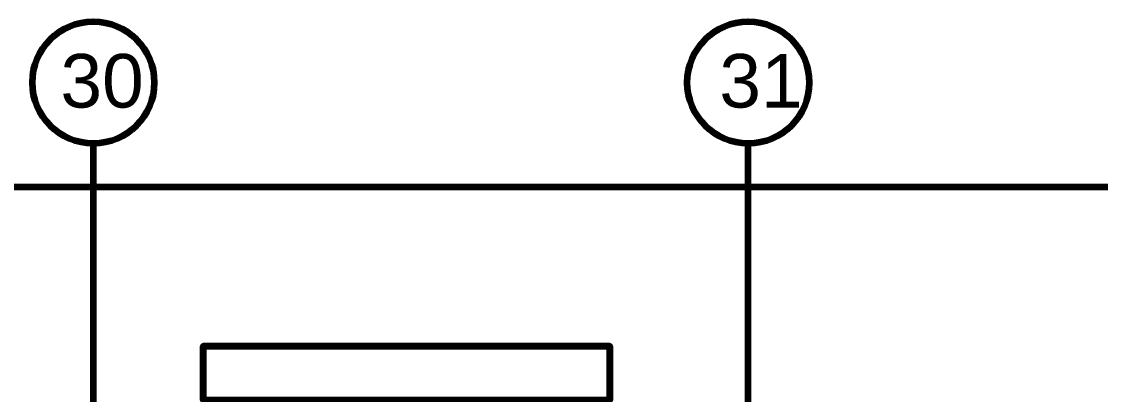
# Model space of a CAD drawing. Extents: x 0 to 1153, y 0 to 816.
# Drawn here: x 627.4 to 704.6, y 699.4 to 726.1 of the extents above; entities that cross this region are included whole.
import ezdxf

# ---------------------------------------------------------------- set-up
doc = ezdxf.new("R2010")
doc.units = 0
doc.header["$MEASUREMENT"] = 0
doc.layers.add('Arch', color=7, linetype='Continuous')
doc.styles.add('p2c-2', font='arial.ttf')

msp = doc.modelspace()

# ---------------------------------------------------------------- linework, layer by layer
at = {"layer": 'Arch', "color": 11, "linetype": 'Continuous', "lineweight": 211}
for p, q in [((632.523, 361.77), (632.523, 717.391)), ((679.418, 361.77), (679.418, 717.391))]:
    msp.add_line(p, q, dxfattribs=at)
at = {"layer": 'Arch', "color": 1, "linetype": 'Continuous', "lineweight": 211}
msp.add_lwpolyline([(917.109, 363.94), (917.109, 714.269), (113.972, 714.269), (113.972, 363.94)], close=True, dxfattribs=at)
at = {"layer": 'Arch', "color": 11, "linetype": 'Continuous', "lineweight": 211}
msp.add_lwpolyline([(640.387, 702.882), (669.491, 702.882), (669.491, 698.997), (640.387, 698.997), (669.491, 698.997), (669.491, 702.882), (640.387, 702.882), (640.387, 698.997)], close=True, dxfattribs=at)
for centre in [(632.518, 721.757), (679.413, 721.757)]:
    msp.add_circle(centre, 4.366, dxfattribs=at)

# ---------------------------------------------------------------- texts
at = {"layer": 'Arch', "color": 11, "linetype": 'Continuous', "lineweight": 211, "style": 'p2c-2'}
for s, p in [('30', (630.163, 719.963)), ('31', (677.344, 719.963))]:
    msp.add_text(s, height=3.8387, dxfattribs=at).set_placement(p)

doc.saveas('drawing.dxf')
